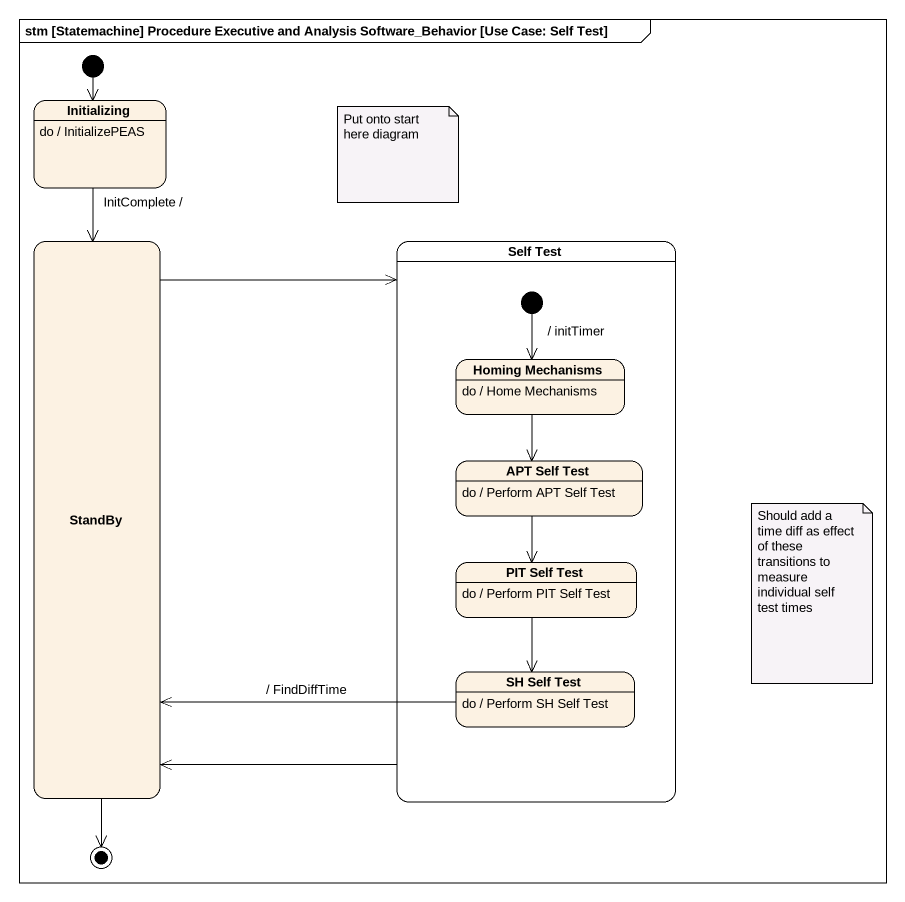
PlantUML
@startuml
mainframe stm [Statemachine] Procedure Executive and Analysis Software_Behavior [Use Case: Self Test]
hide empty description
state Initializing
Initializing : do / InitializePEAS
state StandBy
state "Self Test" as Self_Test {
  state "Homing Mechanisms" as Homing_Mechanisms
  Homing_Mechanisms : do / Home Mechanisms
  state "APT Self Test" as APT_Self_Test
  APT_Self_Test : do / Perform APT Self Test
  state "PIT Self Test" as PIT_Self_Test
  PIT_Self_Test : do / Perform PIT Self Test
  state "SH Self Test" as SH_Self_Test
  SH_Self_Test : do / Perform SH Self Test
  [*] --> Homing_Mechanisms : / initTimer
}
[*] --> Initializing
Initializing --> StandBy : InitComplete /
StandBy -right-> Self_Test
Self_Test -left-> StandBy
Homing_Mechanisms --> APT_Self_Test
APT_Self_Test --> PIT_Self_Test
PIT_Self_Test --> SH_Self_Test
SH_Self_Test -left-> StandBy : / FindDiffTime
StandBy --> [*]
note as N1
  Put onto start here diagram
end note
note as N2
  Should add a time diff as effect of these transitions to measure individual self test times
end note
@enduml
